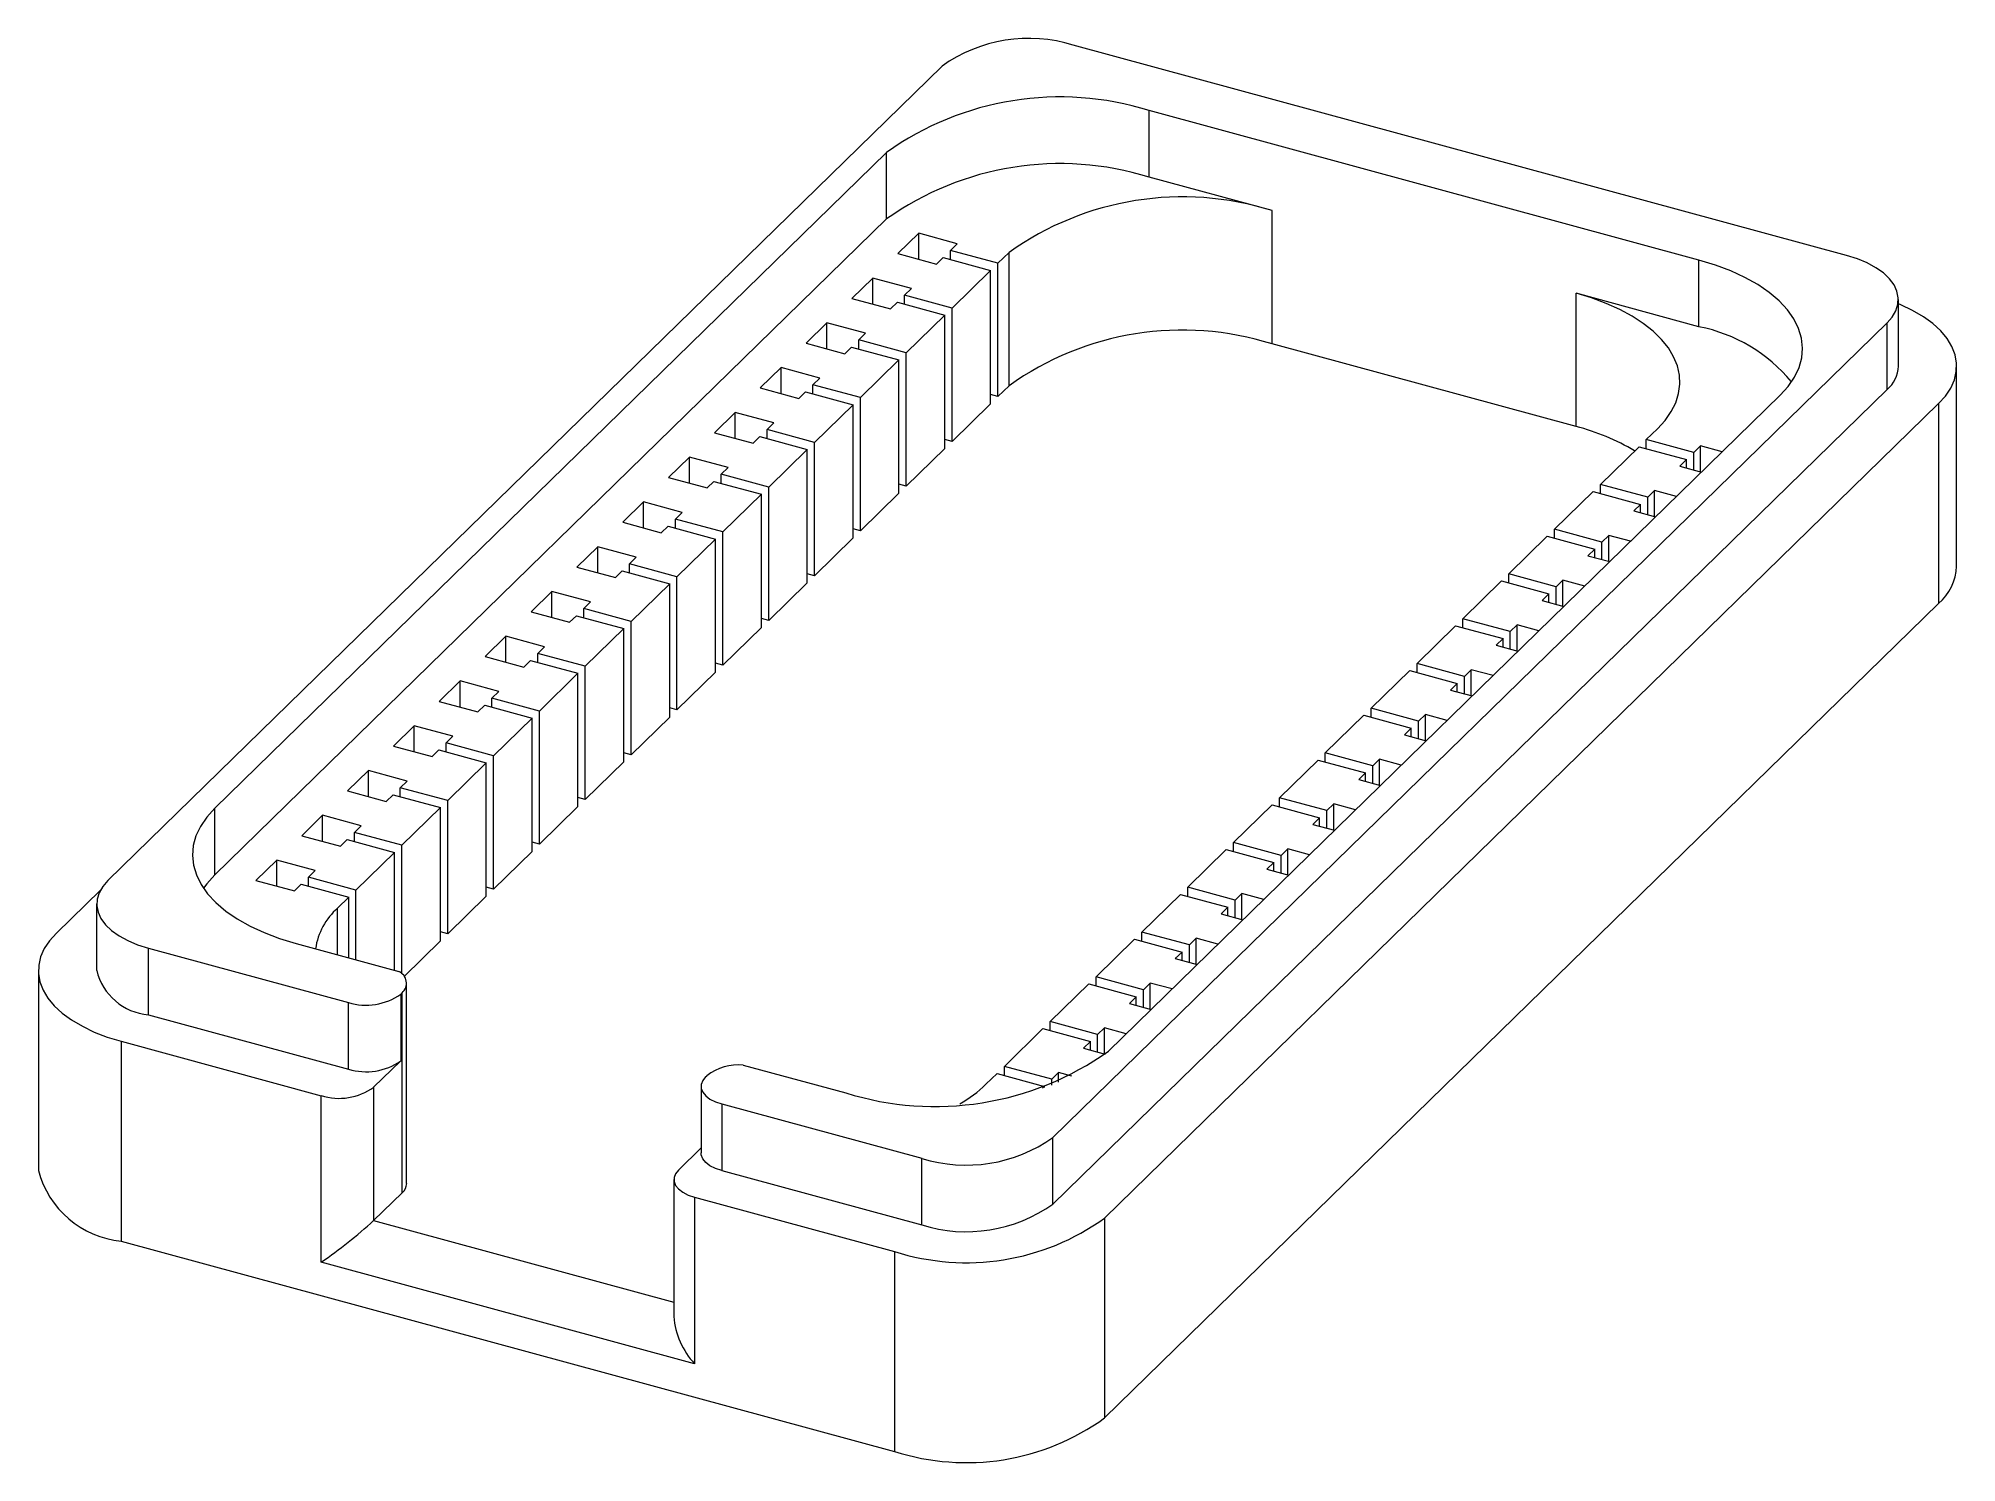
# Paper-space layout '_Trimétrica' of a CAD drawing. Header units: millimetres. Extents: x -24.7 to 24.7, y -15.3 to 21.4.
import ezdxf

# ---------------------------------------------------------------- set-up
doc = ezdxf.new("R2010")
doc.units = ezdxf.units.MM

psp = doc.layouts.new('_Trimétrica')

# ---------------------------------------------------------------- linework, layer by layer
at = {"color": 7, "linetype": 'Continuous', "lineweight": 15}
for p, q in [((21.85, 15.769), (1.951, 21.177)), ((-1.427, 20.639), (-22.895, -0.314)), ((18.053, 15.649), (3.902, 19.495)), ((3.902, 17.78), (3.902, 19.495)), ((-2.853, 18.419), (-20.141, 1.545)), ((-2.853, 16.705), (-2.853, 18.419)), ((7.065, 16.921), (3.902, 17.78)), ((7.065, 13.492), (7.065, 16.921)), ((-2.853, 16.705), (-20.141, -0.169)), ((-2.028, 16.337), (-2.565, 15.813)), ((-1.035, 16.067), (-2.028, 16.337)), ((-2.028, 15.667), (-2.028, 16.337)), ((-2.565, 15.813), (-1.572, 15.543)), ((-1.21, 15.896), (-1.035, 16.067)), ((0.011, 15.564), (-1.21, 15.896)), ((-1.21, 15.663), (-1.21, 15.896)), ((0.297, 15.843), (0.011, 15.564)), ((0.297, 12.414), (0.297, 15.843)), ((-1.572, 15.543), (-1.397, 15.714)), ((-1.397, 15.714), (-0.176, 15.382)), ((-0.176, 15.382), (-1.169, 14.412)), ((-0.176, 11.953), (-0.176, 15.382)), ((0.011, 12.135), (0.011, 15.564)), ((18.053, 13.934), (18.053, 15.649)), ((-3.208, 15.185), (-3.745, 14.661)), ((-2.215, 14.915), (-3.208, 15.185)), ((-3.208, 14.515), (-3.208, 15.185)), ((-2.39, 14.744), (-2.215, 14.915)), ((-3.745, 14.661), (-2.752, 14.391)), ((-2.752, 14.391), (-2.577, 14.562)), ((-2.577, 14.562), (-1.356, 14.23)), ((-1.169, 14.412), (-2.39, 14.744)), ((-2.39, 14.511), (-2.39, 14.744)), ((-1.169, 10.984), (-1.169, 14.412)), ((18.053, 13.934), (14.89, 14.794)), ((14.89, 11.365), (14.89, 14.794)), ((23.184, 12.916), (23.184, 14.63)), ((-4.388, 14.033), (-4.925, 13.509)), ((-3.395, 13.763), (-4.388, 14.033)), ((-4.388, 13.363), (-4.388, 14.033)), ((-1.356, 14.23), (-2.349, 13.26)), ((-1.356, 10.801), (-1.356, 14.23)), ((1.427, -6.924), (22.895, 14.029)), ((22.895, 12.315), (22.895, 14.029)), ((-4.925, 13.509), (-3.932, 13.239)), ((-3.932, 13.239), (-3.757, 13.41)), ((-3.757, 13.41), (-2.536, 13.078)), ((-3.57, 13.592), (-3.395, 13.763)), ((-2.349, 13.26), (-3.57, 13.592)), ((-3.57, 13.359), (-3.57, 13.592)), ((14.89, 11.365), (7.065, 13.492)), ((-5.568, 12.881), (-6.105, 12.357)), ((-4.575, 12.611), (-5.568, 12.881)), ((-5.568, 12.211), (-5.568, 12.881)), ((-2.536, 13.078), (-3.529, 12.109)), ((-2.536, 9.65), (-2.536, 13.078)), ((-2.349, 9.832), (-2.349, 13.26)), ((24.684, 7.773), (24.684, 12.916)), ((-6.105, 12.357), (-5.112, 12.087)), ((-4.75, 12.44), (-4.575, 12.611)), ((-3.529, 12.109), (-4.75, 12.44)), ((-4.75, 12.208), (-4.75, 12.44)), ((0.297, 12.414), (0.011, 12.135)), ((-5.112, 12.087), (-4.937, 12.258)), ((-4.937, 12.258), (-3.716, 11.926)), ((-3.716, 11.926), (-4.709, 10.957)), ((-3.716, 8.498), (-3.716, 11.926)), ((-3.529, 8.68), (-3.529, 12.109)), ((-0.176, 11.953), (-1.169, 10.984)), ((0.011, 12.135), (-0.176, 12.186)), ((1.427, -8.639), (22.895, 12.315)), ((2.753, -8.999), (24.221, 11.954)), ((2.853, -4.704), (20.141, 12.169)), ((24.221, 11.954), (24.221, 6.811)), ((-6.748, 11.729), (-7.285, 11.206)), ((-5.755, 11.459), (-6.748, 11.729)), ((-6.748, 11.06), (-6.748, 11.729)), ((-5.93, 11.289), (-5.755, 11.459)), ((-7.285, 11.206), (-6.292, 10.936)), ((-6.292, 10.936), (-6.117, 11.106)), ((-6.117, 11.106), (-4.896, 10.775)), ((-4.709, 10.957), (-5.93, 11.289)), ((-5.93, 11.056), (-5.93, 11.289)), ((-4.709, 7.528), (-4.709, 10.957)), ((-1.169, 10.984), (-1.356, 11.034)), ((16.697, 11.029), (16.983, 11.308)), ((17.918, 10.697), (16.697, 11.029)), ((16.697, 10.796), (16.697, 11.029)), ((18.093, 10.868), (17.918, 10.697)), ((18.652, 10.716), (18.093, 10.868)), ((18.093, 10.199), (18.093, 10.868)), ((-7.928, 10.578), (-8.465, 10.054)), ((-6.935, 10.308), (-7.928, 10.578)), ((-7.928, 9.908), (-7.928, 10.578)), ((-4.896, 10.775), (-5.889, 9.805)), ((-4.896, 7.346), (-4.896, 10.775)), ((-1.356, 10.801), (-2.349, 9.832)), ((15.517, 9.877), (16.51, 10.847)), ((16.51, 10.847), (17.731, 10.515)), ((17.731, 10.515), (17.556, 10.344)), ((17.731, 10.297), (17.731, 10.515)), ((17.918, 10.246), (17.918, 10.697)), ((-8.465, 10.054), (-7.472, 9.784)), ((-7.472, 9.784), (-7.297, 9.955)), ((-7.297, 9.955), (-6.076, 9.623)), ((-7.11, 10.137), (-6.935, 10.308)), ((-5.889, 9.805), (-7.11, 10.137)), ((-7.11, 9.904), (-7.11, 10.137)), ((-2.349, 9.832), (-2.536, 9.882)), ((16.737, 9.546), (15.517, 9.877)), ((15.517, 9.644), (15.517, 9.877)), ((17.556, 10.344), (18.116, 10.192)), ((-9.108, 9.426), (-9.645, 8.902)), ((-8.115, 9.156), (-9.108, 9.426)), ((-9.108, 8.756), (-9.108, 9.426)), ((-6.076, 9.623), (-7.069, 8.653)), ((-6.076, 6.194), (-6.076, 9.623)), ((-5.889, 6.376), (-5.889, 9.805)), ((-2.536, 9.65), (-3.529, 8.68)), ((14.336, 8.726), (15.33, 9.695)), ((15.33, 9.695), (16.551, 9.363)), ((16.912, 9.716), (16.737, 9.546)), ((16.737, 9.094), (16.737, 9.546)), ((17.472, 9.564), (16.912, 9.716)), ((16.912, 9.047), (16.912, 9.716)), ((-9.645, 8.902), (-8.652, 8.632)), ((-8.29, 8.985), (-8.115, 9.156)), ((-7.069, 8.653), (-8.29, 8.985)), ((-8.29, 8.752), (-8.29, 8.985)), ((16.551, 9.363), (16.376, 9.193)), ((16.376, 9.193), (16.936, 9.04)), ((16.551, 9.145), (16.551, 9.363)), ((-8.652, 8.632), (-8.477, 8.803)), ((-8.477, 8.803), (-7.256, 8.471)), ((-7.256, 8.471), (-8.249, 7.501)), ((-7.256, 5.042), (-7.256, 8.471)), ((-7.069, 5.225), (-7.069, 8.653)), ((-3.716, 8.498), (-4.709, 7.528)), ((-3.529, 8.68), (-3.716, 8.731)), ((13.156, 7.574), (14.15, 8.543)), ((14.15, 8.543), (15.371, 8.212)), ((15.557, 8.394), (14.336, 8.726)), ((14.336, 8.493), (14.336, 8.726)), ((15.732, 8.565), (15.557, 8.394)), ((15.557, 7.943), (15.557, 8.394)), ((16.292, 8.412), (15.732, 8.565)), ((15.732, 7.895), (15.732, 8.565)), ((-10.288, 8.274), (-10.825, 7.75)), ((-9.295, 8.004), (-10.288, 8.274)), ((-10.288, 7.604), (-10.288, 8.274)), ((-9.47, 7.833), (-9.295, 8.004)), ((15.371, 8.212), (15.196, 8.041)), ((15.196, 8.041), (15.756, 7.889)), ((15.371, 7.993), (15.371, 8.212)), ((-10.825, 7.75), (-9.832, 7.48)), ((-9.832, 7.48), (-9.657, 7.651)), ((-9.657, 7.651), (-8.436, 7.319)), ((-8.249, 7.501), (-9.47, 7.833)), ((-9.47, 7.6), (-9.47, 7.833)), ((-8.249, 4.073), (-8.249, 7.501)), ((-4.709, 7.528), (-4.896, 7.579)), ((14.377, 7.242), (13.156, 7.574)), ((13.156, 7.341), (13.156, 7.574)), ((14.552, 7.413), (14.377, 7.242)), ((15.112, 7.261), (14.552, 7.413)), ((14.552, 6.743), (14.552, 7.413)), ((-11.469, 7.122), (-12.005, 6.598)), ((-10.475, 6.852), (-11.469, 7.122)), ((-11.469, 6.453), (-11.469, 7.122)), ((-8.436, 7.319), (-9.43, 6.35)), ((-8.436, 3.891), (-8.436, 7.319)), ((-4.896, 7.346), (-5.889, 6.376)), ((11.976, 6.422), (12.97, 7.392)), ((12.97, 7.392), (14.191, 7.06)), ((14.191, 7.06), (14.016, 6.889)), ((14.191, 6.841), (14.191, 7.06)), ((14.377, 6.791), (14.377, 7.242)), ((-12.005, 6.598), (-11.012, 6.329)), ((-11.012, 6.329), (-10.837, 6.499)), ((-10.837, 6.499), (-9.616, 6.168)), ((-10.65, 6.682), (-10.475, 6.852)), ((-9.43, 6.35), (-10.65, 6.682)), ((-10.65, 6.449), (-10.65, 6.682)), ((-5.889, 6.376), (-6.076, 6.427)), ((2.753, -14.142), (24.221, 6.811)), ((13.197, 6.09), (11.976, 6.422)), ((11.976, 6.189), (11.976, 6.422)), ((14.016, 6.889), (14.576, 6.737)), ((-12.649, 5.97), (-13.185, 5.447)), ((-11.656, 5.701), (-12.649, 5.97)), ((-12.649, 5.301), (-12.649, 5.97)), ((-9.616, 6.168), (-10.61, 5.198)), ((-9.616, 2.739), (-9.616, 6.168)), ((-9.43, 2.921), (-9.43, 6.35)), ((-6.076, 6.194), (-7.069, 5.225)), ((10.796, 5.27), (11.79, 6.24)), ((11.79, 6.24), (13.011, 5.908)), ((13.372, 6.261), (13.197, 6.09)), ((13.197, 5.639), (13.197, 6.09)), ((13.932, 6.109), (13.372, 6.261)), ((13.372, 5.591), (13.372, 6.261)), ((-13.185, 5.447), (-12.192, 5.177)), ((-11.831, 5.53), (-11.656, 5.701)), ((-10.61, 5.198), (-11.831, 5.53)), ((-11.831, 5.297), (-11.831, 5.53)), ((13.011, 5.908), (12.836, 5.737)), ((12.836, 5.737), (13.395, 5.585)), ((13.011, 5.69), (13.011, 5.908)), ((-12.192, 5.177), (-12.017, 5.348)), ((-12.017, 5.348), (-10.796, 5.016)), ((-10.796, 5.016), (-11.79, 4.046)), ((-10.796, 1.587), (-10.796, 5.016)), ((-10.61, 1.769), (-10.61, 5.198)), ((-7.256, 5.042), (-8.249, 4.073)), ((-7.069, 5.225), (-7.256, 5.275)), ((9.616, 4.119), (10.61, 5.088)), ((10.61, 5.088), (11.831, 4.756)), ((12.017, 4.938), (10.796, 5.27)), ((10.796, 5.037), (10.796, 5.27)), ((12.192, 5.109), (12.017, 4.938)), ((12.017, 4.487), (12.017, 4.938)), ((12.752, 4.957), (12.192, 5.109)), ((12.192, 4.44), (12.192, 5.109)), ((-13.829, 4.819), (-14.365, 4.295)), ((-12.836, 4.549), (-13.829, 4.819)), ((-13.829, 4.149), (-13.829, 4.819)), ((-13.011, 4.378), (-12.836, 4.549)), ((11.831, 4.756), (11.656, 4.585)), ((11.656, 4.585), (12.215, 4.433)), ((11.831, 4.538), (11.831, 4.756)), ((-14.365, 4.295), (-13.372, 4.025)), ((-13.372, 4.025), (-13.197, 4.196)), ((-13.197, 4.196), (-11.976, 3.864)), ((-11.79, 4.046), (-13.011, 4.378)), ((-13.011, 4.145), (-13.011, 4.378)), ((-11.79, 0.617), (-11.79, 4.046)), ((-8.249, 4.073), (-8.436, 4.124)), ((10.837, 3.787), (9.616, 4.119)), ((9.616, 3.886), (9.616, 4.119)), ((11.012, 3.957), (10.837, 3.787)), ((11.572, 3.805), (11.012, 3.957)), ((11.012, 3.288), (11.012, 3.957)), ((-15.009, 3.667), (-15.545, 3.143)), ((-14.016, 3.397), (-15.009, 3.667)), ((-15.009, 2.997), (-15.009, 3.667)), ((-11.976, 3.864), (-12.97, 2.894)), ((-11.976, 0.435), (-11.976, 3.864)), ((-8.436, 3.891), (-9.43, 2.921)), ((8.436, 2.967), (9.43, 3.936)), ((9.43, 3.936), (10.65, 3.604)), ((10.65, 3.604), (10.475, 3.434)), ((10.65, 3.386), (10.65, 3.604)), ((10.837, 3.335), (10.837, 3.787)), ((-15.545, 3.143), (-14.552, 2.873)), ((-14.552, 2.873), (-14.377, 3.044)), ((-14.377, 3.044), (-13.156, 2.712)), ((-14.191, 3.226), (-14.016, 3.397)), ((-12.97, 2.894), (-14.191, 3.226)), ((-14.191, 2.993), (-14.191, 3.226)), ((-9.43, 2.921), (-9.616, 2.972)), ((9.657, 2.635), (8.436, 2.967)), ((8.436, 2.734), (8.436, 2.967)), ((10.475, 3.434), (11.035, 3.282)), ((-16.189, 2.515), (-16.726, 1.991)), ((-15.196, 2.245), (-16.189, 2.515)), ((-16.189, 1.845), (-16.189, 2.515)), ((-13.156, 2.712), (-14.15, 1.743)), ((-13.156, -0.717), (-13.156, 2.712)), ((-12.97, -0.534), (-12.97, 2.894)), ((-9.616, 2.739), (-10.61, 1.769)), ((7.256, 1.815), (8.249, 2.785)), ((8.249, 2.785), (9.47, 2.453)), ((9.832, 2.806), (9.657, 2.635)), ((9.657, 2.184), (9.657, 2.635)), ((10.392, 2.654), (9.832, 2.806)), ((9.832, 2.136), (9.832, 2.806)), ((-16.726, 1.991), (-15.732, 1.721)), ((-15.371, 2.074), (-15.196, 2.245)), ((-14.15, 1.743), (-15.371, 2.074)), ((-15.371, 1.841), (-15.371, 2.074)), ((9.47, 2.453), (9.295, 2.282)), ((9.295, 2.282), (9.855, 2.13)), ((9.47, 2.234), (9.47, 2.453)), ((-20.141, -0.169), (-20.141, 1.545)), ((-15.732, 1.721), (-15.557, 1.892)), ((-15.557, 1.892), (-14.336, 1.56)), ((-14.336, 1.56), (-15.33, 0.591)), ((-14.336, -1.868), (-14.336, 1.56)), ((-14.15, -1.686), (-14.15, 1.743)), ((-10.796, 1.587), (-11.79, 0.617)), ((-10.61, 1.769), (-10.796, 1.82)), ((6.076, 0.663), (7.069, 1.633)), ((7.069, 1.633), (8.29, 1.301)), ((8.477, 1.483), (7.256, 1.815)), ((7.256, 1.582), (7.256, 1.815)), ((8.652, 1.654), (8.477, 1.483)), ((8.477, 1.032), (8.477, 1.483)), ((9.212, 1.502), (8.652, 1.654)), ((8.652, 0.984), (8.652, 1.654)), ((-17.369, 1.363), (-17.906, 0.839)), ((-16.376, 1.093), (-17.369, 1.363)), ((-17.369, 0.694), (-17.369, 1.363)), ((-16.551, 0.923), (-16.376, 1.093)), ((8.29, 1.301), (8.115, 1.13)), ((8.115, 1.13), (8.675, 0.978)), ((8.29, 1.083), (8.29, 1.301)), ((-17.906, 0.839), (-16.912, 0.57)), ((-16.912, 0.57), (-16.737, 0.74)), ((-16.737, 0.74), (-15.517, 0.409)), ((-15.33, 0.591), (-16.551, 0.923)), ((-16.551, 0.69), (-16.551, 0.923)), ((-15.33, -2.716), (-15.33, 0.591)), ((-11.79, 0.617), (-11.976, 0.668)), ((7.297, 0.331), (6.076, 0.663)), ((6.076, 0.43), (6.076, 0.663)), ((7.472, 0.502), (7.297, 0.331)), ((8.032, 0.35), (7.472, 0.502)), ((7.472, -0.168), (7.472, 0.502)), ((-18.549, 0.212), (-19.086, -0.312)), ((-17.556, -0.058), (-18.549, 0.212)), ((-18.549, -0.458), (-18.549, 0.212)), ((-15.517, 0.409), (-16.51, -0.561)), ((-15.517, -2.623), (-15.517, 0.409)), ((-11.976, 0.435), (-12.97, -0.534)), ((4.896, -0.489), (5.889, 0.481)), ((5.889, 0.481), (7.11, 0.149)), ((7.11, 0.149), (6.935, -0.022)), ((7.11, -0.069), (7.11, 0.149)), ((7.297, -0.12), (7.297, 0.331)), ((-19.086, -0.312), (-18.093, -0.582)), ((-18.093, -0.582), (-17.918, -0.411)), ((-17.918, -0.411), (-16.697, -0.743)), ((-17.731, -0.229), (-17.556, -0.058)), ((-16.51, -0.561), (-17.731, -0.229)), ((-17.731, -0.462), (-17.731, -0.229)), ((-12.97, -0.534), (-13.156, -0.484)), ((6.117, -0.82), (4.896, -0.489)), ((4.896, -0.722), (4.896, -0.489)), ((6.935, -0.022), (7.495, -0.174)), ((-23.087, -0.561), (-24.221, -1.668)), ((-23.184, -0.915), (-23.184, -2.63)), ((-16.697, -0.743), (-16.983, -1.022)), ((-16.697, -2.303), (-16.697, -0.743)), ((-16.51, -2.353), (-16.51, -0.561)), ((-13.156, -0.717), (-14.15, -1.686)), ((3.716, -1.64), (4.709, -0.671)), ((4.709, -0.671), (5.93, -1.003)), ((6.292, -0.65), (6.117, -0.82)), ((6.117, -1.272), (6.117, -0.82)), ((6.852, -0.802), (6.292, -0.65)), ((6.292, -1.319), (6.292, -0.65)), ((5.93, -1.003), (5.755, -1.173)), ((5.755, -1.173), (6.315, -1.326)), ((5.93, -1.221), (5.93, -1.003)), ((-18.053, -1.934), (-15.41, -2.652)), ((-14.336, -1.868), (-15.272, -2.781)), ((-14.15, -1.686), (-14.336, -1.635)), ((2.536, -2.792), (3.529, -1.823)), ((3.529, -1.823), (4.75, -2.154)), ((4.937, -1.972), (3.716, -1.64)), ((3.716, -1.873), (3.716, -1.64)), ((5.112, -1.801), (4.937, -1.972)), ((4.937, -2.424), (4.937, -1.972)), ((5.672, -1.954), (5.112, -1.801)), ((5.112, -2.471), (5.112, -1.801)), ((-21.85, -2.054), (-16.706, -3.452)), ((-21.85, -3.768), (-21.85, -2.054)), ((4.75, -2.154), (4.575, -2.325)), ((4.575, -2.325), (5.135, -2.477)), ((4.75, -2.373), (4.75, -2.154)), ((-24.684, -2.63), (-24.684, -7.773)), ((3.757, -3.124), (2.536, -2.792)), ((2.536, -3.025), (2.536, -2.792)), ((3.932, -2.953), (3.757, -3.124)), ((4.492, -3.105), (3.932, -2.953)), ((3.932, -3.623), (3.932, -2.953)), ((-16.706, -5.167), (-16.706, -3.452)), ((-15.322, -3.205), (-15.355, -3.237)), ((-15.355, -3.237), (-15.355, -4.951)), ((-15.322, -8.348), (-15.322, -3.205)), ((-15.206, -8.107), (-15.206, -2.964)), ((1.356, -3.944), (2.349, -2.974)), ((2.349, -2.974), (3.57, -3.306)), ((3.57, -3.306), (3.395, -3.477)), ((3.57, -3.525), (3.57, -3.306)), ((3.757, -3.575), (3.757, -3.124)), ((-21.85, -3.768), (-16.706, -5.167)), ((2.577, -4.276), (1.356, -3.944)), ((1.356, -4.177), (1.356, -3.944)), ((3.395, -3.477), (3.955, -3.629)), ((0.176, -5.096), (1.169, -4.126)), ((1.169, -4.126), (2.39, -4.458)), ((2.752, -4.105), (2.577, -4.276)), ((2.577, -4.727), (2.577, -4.276)), ((3.311, -4.257), (2.752, -4.105)), ((2.752, -4.775), (2.752, -4.105)), ((-22.55, -4.452), (-17.406, -5.85)), ((-22.55, -4.452), (-22.55, -9.595)), ((2.39, -4.458), (2.215, -4.629)), ((2.215, -4.629), (2.772, -4.78)), ((2.39, -4.676), (2.39, -4.458)), ((-15.355, -4.951), (-16.055, -5.635)), ((-7.513, -5.368), (-7.48, -5.336)), ((-6.545, -5.062), (-3.902, -5.78)), ((-0.297, -5.557), (-0.011, -5.278)), ((-0.011, -5.278), (1.21, -5.61)), ((1.397, -5.428), (0.176, -5.096)), ((0.176, -5.329), (0.176, -5.096)), ((1.572, -5.257), (1.397, -5.428)), ((1.397, -5.576), (1.397, -5.428)), ((1.914, -5.35), (1.572, -5.257)), ((1.572, -5.506), (1.572, -5.257)), ((-17.406, -10.136), (-17.406, -5.85)), ((-16.055, -5.635), (-16.055, -9.063)), ((-7.629, -5.609), (-7.629, -7.323)), ((1.21, -5.61), (1.157, -5.661)), ((1.21, -5.643), (1.21, -5.61)), ((-7.096, -6.064), (-1.951, -7.462)), ((-7.096, -6.064), (-7.096, -7.778)), ((-8.213, -7.766), (-7.629, -7.195)), ((1.427, -8.639), (1.427, -6.924)), ((-7.096, -7.778), (-1.951, -9.177)), ((-1.951, -9.177), (-1.951, -7.462)), ((-15.322, -8.348), (-16.055, -9.063)), ((-8.329, -8.006), (-8.329, -11.534)), ((-7.796, -8.462), (-2.651, -9.86)), ((-7.796, -8.462), (-7.796, -12.748)), ((2.753, -8.999), (2.753, -14.142)), ((-22.55, -9.595), (-2.651, -15.003)), ((-2.651, -9.86), (-2.651, -15.003)), ((-7.796, -12.748), (-17.406, -10.136))]:
    psp.add_line(p, q, dxfattribs=at)
at = {"color": 8, "linetype": 'Continuous', "lineweight": 15}
for p, q in [((-16.983, -2.225), (-16.983, -1.022)), ((-16.055, -9.063), (-8.329, -11.163))]:
    psp.add_line(p, q, dxfattribs=at)
at = {"color": 7, "linetype": 'Continuous', "lineweight": 15, "flags": 128}
for points in [[(20.141, 12.169), (20.349, 12.398), (20.512, 12.637), (20.628, 12.882), (20.698, 13.133), (20.719, 13.385), (20.693, 13.637), (20.618, 13.887), (20.496, 14.132), (20.329, 14.369), (20.116, 14.597), (19.862, 14.813), (19.568, 15.016), (19.236, 15.202), (18.871, 15.371), (18.475, 15.52), (18.053, 15.649)], [(22.895, 14.029), (23.028, 14.183), (23.121, 14.344), (23.173, 14.511), (23.182, 14.679), (23.148, 14.846), (23.072, 15.01), (22.955, 15.168), (22.8, 15.316), (22.608, 15.452), (22.383, 15.574), (22.129, 15.681), (21.85, 15.769)], [(16.983, 11.308), (17.179, 11.524), (17.337, 11.748), (17.453, 11.979), (17.528, 12.214), (17.56, 12.452), (17.55, 12.69), (17.497, 12.927), (17.401, 13.16), (17.265, 13.387), (17.088, 13.608), (16.872, 13.818), (16.62, 14.018), (16.333, 14.205), (16.013, 14.377), (15.664, 14.534), (15.289, 14.673), (14.89, 14.794)], [(24.221, 11.954), (24.397, 12.15), (24.532, 12.354), (24.625, 12.564), (24.675, 12.778), (24.681, 12.994), (24.643, 13.209), (24.562, 13.42), (24.438, 13.626), (24.273, 13.825), (24.069, 14.013), (23.828, 14.189), (23.552, 14.351), (23.245, 14.498), (23.184, 14.524)], [(-20.141, 1.545), (-20.349, 1.316), (-20.512, 1.078), (-20.628, 0.832), (-20.698, 0.582), (-20.719, 0.33), (-20.693, 0.077), (-20.618, -0.172), (-20.496, -0.417), (-20.329, -0.655), (-20.116, -0.883), (-19.862, -1.099), (-19.568, -1.301), (-19.236, -1.487), (-18.871, -1.656), (-18.475, -1.805), (-18.053, -1.934)], [(-22.895, -0.314), (-23.028, -0.468), (-23.121, -0.63), (-23.173, -0.796), (-23.182, -0.964), (-23.148, -1.132), (-23.072, -1.296), (-22.955, -1.453), (-22.8, -1.601), (-22.608, -1.737), (-22.383, -1.86), (-22.129, -1.966), (-21.85, -2.054)], [(-20.141, -0.169), (-20.349, -0.398), (-20.434, -0.514)], [(-24.221, -1.668), (-24.397, -1.864), (-24.532, -2.068), (-24.625, -2.278), (-24.675, -2.492), (-24.681, -2.708), (-24.643, -2.923), (-24.562, -3.134), (-24.438, -3.34), (-24.273, -3.539), (-24.069, -3.727), (-23.828, -3.903), (-23.552, -4.065), (-23.245, -4.212), (-22.91, -4.341), (-22.55, -4.452)], [(-7.513, -5.368), (-7.587, -5.462), (-7.625, -5.561), (-7.624, -5.662), (-7.584, -5.761), (-7.508, -5.854), (-7.399, -5.937), (-7.259, -6.008), (-7.096, -6.064)], [(-7.096, -7.778), (-7.259, -7.723), (-7.399, -7.652), (-7.508, -7.568), (-7.584, -7.475), (-7.624, -7.376), (-7.629, -7.323)], [(-8.213, -7.766), (-8.287, -7.859), (-8.325, -7.958), (-8.324, -8.059), (-8.284, -8.158), (-8.208, -8.251), (-8.099, -8.335), (-7.959, -8.406), (-7.796, -8.462)]]:
    psp.add_lwpolyline(points, dxfattribs=at)
at = {"color": 7, "linetype": 'Continuous', "lineweight": 15}
for centre, radius, start, end in [((0.805, 17.499), 3.853, 72.696, 125.3989), ((1.61, 12.138), 7.706, 72.696, 125.3989), ((1.61, 10.423), 7.706, 72.696, 125.3989), ((4.761, 9.598), 7.676, 72.5359, 125.559), ((4.761, 6.17), 7.676, 72.5359, 125.559), ((17.241, 9.866), 4.148, 39.6618, 78.7109), ((22.341, 12.951), 0.844, 311.0443, 357.5938), ((13.472, 5.839), 5.705, 59.1484, 75.6029), ((23.342, 7.826), 1.342, 310.9055, 357.7326), ((-15.824, -2.33), 1.747, 131.5437, 171.4599), ((-21.727, -2.274), 1.499, 193.7195, 265.2775), ((-15.546, -2.957), 0.334, 312.2166, 66.0419), ((-16.247, -1.981), 1.541, 252.696, 305.3989), ((-1.61, 1.577), 7.706, 252.696, 305.3989), ((-16.247, -3.695), 1.541, 252.696, 305.3989), ((-6.658, -6.407), 1.35, 85.169, 127.4841), ((-16.947, -4.378), 1.541, 252.696, 305.3989), ((-2.714, -3.02), 3.504, 299.8428, 313.6019), ((-0.805, -3.784), 3.853, 252.696, 305.3989), ((-22.309, -7.152), 2.455, 194.6459, 264.3512), ((-15.542, -8.094), 0.337, 310.9843, 357.6538), ((-0.805, -5.498), 3.853, 252.696, 305.3989), ((-24.785, 0.549), 12.985, 304.6289, 312.2456), ((-0.802, -4.069), 6.079, 252.2966, 305.7983), ((-6.323, -11.376), 2.013, 184.4948, 222.9503), ((-0.802, -9.212), 6.079, 252.2966, 305.7983)]:
    psp.add_arc(centre, radius, start, end, dxfattribs=at)

doc.saveas('drawing.dxf')
